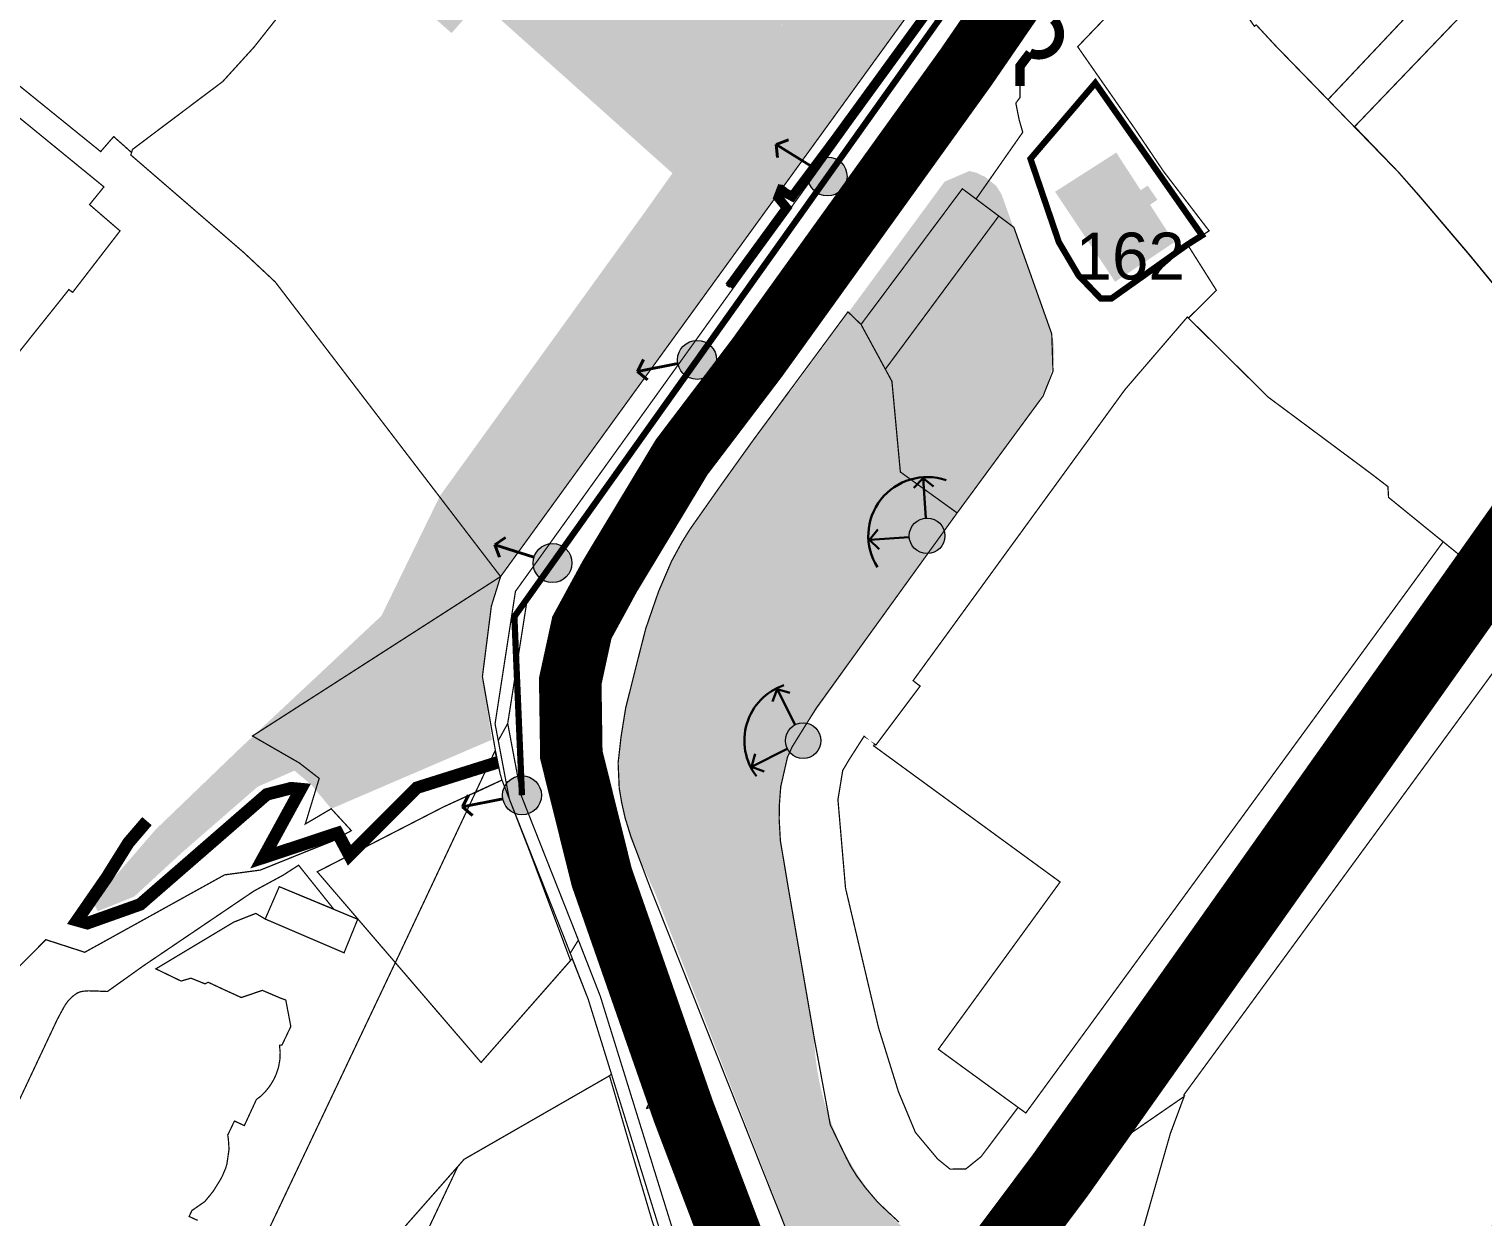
# Model space of a CAD drawing. Header units: millimetres. Extents: x 21689 to 31331, y 37531 to 43751.
# Drawn here: x 25357 to 25589.5, y 42127.4 to 42317.4 of the extents above; entities that cross this region are included whole.
import ezdxf

# ---------------------------------------------------------------- set-up
doc = ezdxf.new("R2010")
doc.units = ezdxf.units.MM
doc.layers.add('0.1 ОКН', color=1, linetype='Continuous', lineweight=9, transparency=0.4)
doc.layers.add('00 Дороги', color=252, linetype='Continuous', lineweight=9, transparency=0.2)
for name, color, linetype, lineweight in [('0.15 - Видовые раскрытия', 22, 'Continuous', 9), ('00 границы ОКН', 1, 'Continuous', 40), ('00 номер ОКН', 7, 'Continuous', 15), ('CONTUR', 150, 'Continuous', 9)]:
    doc.layers.add(name, color=color, linetype=linetype, lineweight=lineweight)
doc.layers.add('0.16.3 - пешеходные пути', color=40, linetype='boundary')
doc.layers.add('00 Парки и скверы', color=114, linetype='Continuous', lineweight=9, true_color=0x00a945, transparency=0.5)
doc.layers.add('00 Природный ландшафт', color=81, linetype='Continuous', lineweight=9, true_color=0xa9da90, transparency=0.4)
doc.layers.add('25. ценная историческая застройка сов пер', color=92, linetype='Continuous', lineweight=0, true_color=0x19df16)
doc.styles.get("Standard").update_dxf_attribs({"font": 'arial.ttf'})
doc.linetypes.add('474_2', pattern='A,1,-0.5,[222,geobl2.shx,S=0.1,R=0,X=0,Y=0],-0.5,3', length=5)
doc.linetypes.add('boundary', pattern='A,7,-3,[1,bnd.shx,S=1,R=0,X=0,Y=0],-3,3', length=16)

# ---------------------------------------------------------------- blocks, each defined once
blk = doc.blocks.new('участки все')
at = {"layer": 'CONTUR', "const_width": 0.2}
for points in [[(2955.285921220002, 4895.879540750001), (2931.675092470003, 4898.45107102998), (2924.16316199, 4897.67608048), (2835.283182399999, 4920.587134689995), (2822.490420370002, 4913.882947519982), (2644.161710110002, 4715.52151893), (2550.021326910002, 4584.27161584), (2546.830171450001, 4563.950279499979), (2549.00315425, 4552.386900379999), (2557.49452231, 4530.91669157998), (2561.641912950003, 4520.293093489999), (2579.64324071, 4462.236942269999)], [(2574.075201240001, 4473.472295149993), (2559.704693500004, 4519.822748089995), (2555.557302830003, 4530.446346239994), (2547.07577938, 4551.906404309979), (2544.80940102, 4563.901217509999), (2548.063556199999, 4585.071597509981), (2642.549833470003, 4716.706208809999), (2821.456988910002, 4915.618785929996), (2835.035545140003, 4922.700944959979), (2924.314209730001, 4899.703785199999), (2931.675867919999, 4900.461076399995), (2953.78917855, 4898.05247605998)], [(2642.549833470003, 4716.706208809999), (2548.063556200002, 4585.071597509996), (2544.80940102, 4563.901217509999), (2547.066393910002, 4551.946548379993), (2545.911512950003, 4554.894257969993), (2545.62658117, 4555.878629729996), (2544.863554210002, 4559.600347359999), (2542.784837310002, 4571.442286069999), (2544.21767595, 4582.73045671), (2545.689916380001, 4587.447961309997), (2613.543950720003, 4681.069973149998)], [(2634.8890718, 4675.513115919995), (2635.012154300003, 4675.06122725), (2635.110802200001, 4674.319709989998), (2635.049026880003, 4673.55064863), (2634.80928202, 4672.914313319997), (2634.4704781, 4672.339495229993), (2634.021852000002, 4671.776358679999), (2633.525533240001, 4671.363953729996), (2633.071654630003, 4671.110900489998), (2632.288768710001, 4670.922885129999), (2631.668449020003, 4670.902382349995), (2631.169479970002, 4670.970022449997), (2630.612055140002, 4671.138558489998), (2630.343340480002, 4671.222673439995), (2628.750934080003, 4669.107034249996), (2628.764530870001, 4664.116779489996), (2628.08029288, 4663.187246839996), (2628.619139080001, 4660.498971729998), (2629.189001980001, 4658.530228479998), (2621.725480240002, 4647.854398769996), (2619.530471210001, 4649.488020659999), (2603.32805009, 4627.785883229996), (2601.238835070002, 4629.797888879998), (2586.074247230001, 4609.259871019996), (2581.005764310001, 4602.177404339999), (2575.945442370001, 4594.974811399995), (2574.653580990002, 4592.894570509997), (2573.01740524, 4589.879592309997), (2570.964223819999, 4585.100981849995), (2568.89221486, 4579.092647939993), (2567.519847290001, 4573.713608239995), (2565.687880990001, 4566.401586729996), (2564.958076670002, 4561.842716939994), (2564.48372669, 4557.639939449996), (2564.661832760001, 4553.597174229995), (2565.056224030002, 4551.271113929994), (2565.62766653, 4548.752341129999), (2566.533215970001, 4545.848449439996), (2569.512359820001, 4537.952763319998), (2600.923135250003, 4458.951116649994)], [(2579.64324071, 4462.236942269999), (2561.641912950003, 4520.293093489999), (2557.49452231, 4530.916691579994), (2549.00315425, 4552.386900379999), (2546.830171450001, 4563.950279499993), (2550.021326910002, 4584.27161584), (2644.161710110002, 4715.52151893)], [(2613.543950720003, 4681.069973149998), (2545.689916380001, 4587.447961309997), (2509.661026490001, 4634.570028469999), (2504.672576340003, 4639.24644885998), (2486.56197028, 4654.893881759999), (2486.825537510002, 4655.779855019995), (2501.251937250003, 4666.639084999981), (2506.25624595, 4672.142519649998), (2515.862408040001, 4684.295561379978)], [(2666.532206020002, 4675.698644409997), (2669.532536260002, 4672.452677779999), (2689.28141652, 4652.120125359979), (2692.49511516, 4648.440888359982), (2700.60890861, 4638.886574979995), (2711.691862740001, 4625.356766639998)], [(2704.91381641, 4594.790262029993), (2700.812063910002, 4589.453012390004), (2694.608941770002, 4594.478030179998), (2687.68516818, 4600.11408716), (2687.581678630002, 4601.84568752), (2684.695552420002, 4604.059895449995), (2668.420800110002, 4616.169179389995), (2655.684131030001, 4628.804299689982), (2660.152175670003, 4633.245933189981), (2655.53421708, 4640.566703919998), (2658.98773524, 4642.753849269982), (2651.69360336, 4652.285614119981), (2646.97076923, 4659.28798797998), (2637.968618930001, 4672.215935709995), (2656.311210740001, 4691.315278009999)], [(2458.271066000001, 4674.4472198), (2481.74024974, 4655.43770984), (2483.826985650001, 4657.835784219998), (2486.67806844, 4655.292108109999), (2486.56197028, 4654.893881759999), (2504.672576340003, 4639.24644885998), (2509.661026490001, 4634.570028469999), (2545.689916380001, 4587.447961309997), (2506.019080050002, 4561.945087619998), (2513.493249620002, 4557.640614939999), (2516.685327899999, 4555.16171968), (2514.463602440003, 4547.86566458), (2518.61094603, 4550.302191359995), (2521.82740229, 4546.802913159997), (2518.82189725, 4545.138912029979), (2514.857679420002, 4543.55958976), (2507.280695690003, 4540.495565229997), (2501.568965670001, 4539.733005449998), (2479.199092490002, 4527.345371759998), (2472.969887850002, 4529.360761349999), (2458.02899725, 4514.289361369999)], [(2466.191289730003, 4620.245428499998), (2476.662261199999, 4633.365241559993), (2477.25539128, 4632.916156129999), (2484.83602812, 4642.750188899998), (2479.960356420001, 4646.954878409997), (2482.263780270001, 4649.78963948998), (2455.666484630001, 4671.537068819998)], [(2600.923135250003, 4458.95111664998), (2569.512359820001, 4537.952763319998), (2566.533215970001, 4545.848449439996), (2565.62766653, 4548.752341129999), (2565.056224030002, 4551.271113929979), (2564.661832760001, 4553.597174229995), (2564.48372669, 4557.639939449982), (2564.958076670002, 4561.84271693998), (2565.687880990001, 4566.401586729982), (2567.519847290001, 4573.713608239981), (2568.89221486, 4579.092647939979), (2568.89221486, 4579.092647939979), (2570.964223819999, 4585.10098184998), (2573.01740524, 4589.879592309997), (2574.653580990002, 4592.894570509997), (2575.945442370001, 4594.974811399995), (2581.005764310001, 4602.177404339999), (2586.074247230001, 4609.259871019996), (2601.238835070002, 4629.797888879998), (2603.32805009, 4627.785883229982), (2607.218469840002, 4620.626252099995), (2608.26868419, 4618.680154649999), (2609.616684699999, 4604.17938021), (2618.69650119, 4597.630303789992), (2596.208976550002, 4566.454301719983), (2594.107700199999, 4563.106441249998), (2592.292789810003, 4560.174200329995), (2591.557540000002, 4558.525441639998), (2590.485363190001, 4553.811812479994), (2590.271317520001, 4550.93506245), (2590.236723919999, 4548.675570779996), (2590.433246610003, 4545.182529059995), (2591.798772640002, 4537.051545979994), (2595.895762600001, 4513.338597219983), (2598.407743690001, 4499.750010739997), (2601.006014940002, 4494.410180839979), (2601.715186590002, 4493.04931058998), (2602.661855180002, 4491.524802729997), (2604.072754540001, 4489.62318392998), (2606.00802424, 4487.353533559995), (2607.99909926, 4485.463032379993), (2609.36965312, 4484.192037229994)], [(2697.647457890002, 4476.810432899983), (2707.67411887, 4487.037017719995), (2713.781493750001, 4493.393571369997), (2709.699286800002, 4502.396152299982), (2727.087754790002, 4523.840127789998), (2727.009762710001, 4523.971323049983), (2725.61988264, 4526.592626109981), (2722.175985300001, 4531.565397899998), (2716.31301224, 4541.825254379997), (2736.048994330002, 4558.533243899997), (2718.437251670002, 4571.49300178), (2720.341222890002, 4574.36387756998), (2716.991019290003, 4576.965193799995), (2719.665534240001, 4580.524278589982), (2714.483656570003, 4584.32364926998), (2714.483656570003, 4584.32364926998), (2711.780888730002, 4582.185009959998), (2654.982125610001, 4504.573897129994), (2654.997529070002, 4504.273658519997), (2652.797081740002, 4498.367292869981), (2643.952620080003, 4467.382414609994)], [(2463.331440440001, 4492.23796544), (2474.742599410002, 4516.473495599981), (2474.97958888, 4516.929871699998), (2475.350375860002, 4517.634201759996), (2475.617664730002, 4518.11011415998), (2475.792830860002, 4518.447435619979), (2475.94677694, 4518.705081199979), (2476.06996442, 4518.91319721), (2476.20299658, 4519.111162389999), (2476.335722610002, 4519.289132069999), (2476.45845088, 4519.467254819981), (2476.59087077, 4519.625228989993), (2476.733135350001, 4519.773052339981), (2476.875399920002, 4519.920875679999), (2477.017511430001, 4520.058701279995), (2477.149472110003, 4520.186682189996), (2477.28127973, 4520.304665339994), (2477.412781210002, 4520.40265299), (2477.534284940001, 4520.50079370998), (2477.66563335, 4520.588783599996), (2477.786984009999, 4520.676926569999), (2477.89818384, 4520.755224839995), (2478.069523270002, 4520.842602459998), (2478.25086045, 4520.929827019979), (2478.371445770001, 4520.96798121), (2478.512332730003, 4521.025824779979), (2478.65276048, 4521.053675079994), (2478.80318599, 4521.081372319996), (2479.043744350001, 4521.117689689992), (2479.324140660003, 4521.143397039995), (2479.784649590002, 4521.176346909997), (2480.344370720002, 4521.157777329979), (2480.734283109999, 4521.151807659997), (2481.353990760002, 4521.13231968), (2482.003538599999, 4521.102374729998), (2482.423291180003, 4521.085948099993), (2482.823048250001, 4521.069827619998), (2488.525457620002, 4525.142562469999), (2506.259482550002, 4537.151167939999), (2510.918242240001, 4539.679865899997), (2513.392641869999, 4541.27199773), (2513.392641869999, 4541.27199773), (2519.01497135, 4534.235851269979), (2510.300057100002, 4537.83931269998), (2508.050795950003, 4532.663699390003), (2506.554605310001, 4533.566614999996), (2503.003050510001, 4532.160976299993), (2490.568568180002, 4524.69127780998), (2494.598726070002, 4522.739556679996), (2496.175873660002, 4523.205414849981), (2498.431893610003, 4522.290866059993), (2498.925916350003, 4522.553305039982), (2501.686158150002, 4521.261032919996), (2504.228439260002, 4520.102099099982), (2507.596054680002, 4521.250551559998), (2510.46734318, 4520.026579989994), (2511.342400310001, 4519.703179639982), (2512.14761, 4515.47081105), (2510.742454390002, 4512.522295749979), (2510.351470560003, 4512.458281129998), (2510.392428300002, 4511.867648379978), (2510.44476142, 4511.366842329997), (2510.427263330003, 4510.877105509993), (2510.399614420003, 4510.37752401), (2510.396246920001, 4510.15757345), (2510.341819190002, 4509.868403959983), (2510.25433683, 4509.379738619995), (2510.18883987, 4509.020737929982), (2510.156856720001, 4508.891226339998), (2509.999543170001, 4508.413630229996), (2509.85222736, 4507.935881049983), (2509.645231180002, 4507.479045779997), (2509.438235000001, 4507.022210509997), (2509.191707010003, 4506.595980769984), (2508.935181270001, 4506.169904099995), (2508.638817580002, 4505.75443745), (2508.332915350002, 4505.369117129979), (2508.017015360001, 4504.98394986998), (2507.651738880002, 4504.639538969997), (2507.296307090001, 4504.284977239978), (2506.648950580002, 4503.804883699995), (2504.71477617, 4499.614455659982), (2503.136001260002, 4500.348633889997), (2502.061641640001, 4498.105060759997), (2502.161208310001, 4497.423529819999), (2502.21078623, 4496.742764209979), (2502.26730054, 4495.861890469998), (2502.110035360002, 4494.73428733), (2501.920021690003, 4493.42718383998), (2501.709811110002, 4492.760395739998), (2501.190943080001, 4491.528327739994), (2500.861677860001, 4490.923362969981), (2500.15423013, 4489.784183029995), (2499.78528004, 4489.19982602998), (2499.652247899998, 4489.001860849995), (2498.887875010002, 4488.063554369997), (2498.378497170001, 4487.451347049995), (2497.458752260002, 4486.815422239997), (2496.902753140003, 4486.423930819984), (2496.33675626, 4486.032592469979), (2495.882160650003, 4485.079543139996), (2497.252513480002, 4484.44855689998)], [(2574.075201240001, 4473.472295149993), (2559.704693500004, 4519.822748089995), (2556.82756491, 4527.196867419982), (2558.129729880002, 4529.296951059994), (2558.129729880002, 4529.296951059994), (2561.641912950003, 4520.293093489999), (2579.64324071, 4462.236942269999)]]:
    blk.add_lwpolyline(points, dxfattribs=at)
for points in [[(2982.27589773, 5012.11727613998), (2982.863008970002, 5011.928285039997), (2983.71383543, 5002.185175339997), (2955.285921220002, 4895.879540750001), (2931.675092470003, 4898.45107102998), (2924.16316199, 4897.67608048), (2835.283182399999, 4920.587134689995), (2822.490420370002, 4913.882947519982), (2644.161710110002, 4715.52151893), (2550.021326910002, 4584.27161584), (2546.830171450001, 4563.950279499979), (2545.31810171, 4561.203403429994), (2544.80940102, 4563.901217509999), (2548.063556199999, 4585.071597509981), (2642.549833470003, 4716.706208809999), (2821.456988910002, 4915.618785929996), (2835.035545140003, 4922.700944959979), (2924.314209730001, 4899.703785199999), (2931.675867919999, 4900.461076399995), (2953.78917855, 4898.05247605998), (2981.686284130003, 5002.346221339998), (2981.129245400003, 5007.76479620998), (2982.27589773, 5012.11727613998)], [(2658.6508191, 4687.369420729999), (2709.584082130001, 4739.15007654998), (2727.08744368, 4719.111905699981), (2706.91937181, 4694.430466419995), (2677.999264180002, 4663.742967499994), (2669.532536260002, 4672.452677779999), (2666.532206020002, 4675.698644409997), (2666.219061290001, 4675.493436919998), (2662.20891931, 4681.364888649993), (2658.6508191, 4687.369420729999)], [(2682.253235930002, 4659.427797359982), (2704.56984715, 4682.706331819995), (2722.201555660002, 4663.866209189996), (2731.426418790001, 4653.074873939979), (2728.77369174, 4639.835368279993), (2726.574983360003, 4635.348990739999), (2720.457665400001, 4630.302603619981), (2719.153987090002, 4632.022579139979), (2711.103937420001, 4626.14577522), (2700.649358810002, 4638.915955939999), (2692.52541454, 4648.460424639997), (2689.291567340002, 4652.129970029993), (2682.253235930002, 4659.427797359982)], [(2657.85666007, 4642.031159849998), (2640.789794480003, 4666.412688029995), (2630.423960070003, 4654.281281019983), (2634.959920500005, 4640.951709089982), (2636.578064590001, 4638.216909109979), (2638.098527260001, 4635.633606109993), (2641.65184382, 4631.929168859984), (2643.371915930002, 4631.932833869999), (2655.53421708, 4640.566703919998), (2657.85666007, 4642.031159849998)], [(2607.218469840002, 4620.626252099995), (2625.353784340001, 4645.128822299979), (2619.530471210001, 4649.488020659999), (2603.32805009, 4627.785883229982), (2607.218469840002, 4620.626252099995)], [(2618.69650119, 4597.630303789992), (2609.616684699999, 4604.17938021), (2608.26868419, 4618.680154649999), (2607.218469840002, 4620.626252099995), (2625.353784340001, 4645.128822299979), (2627.76614163, 4643.321871149994), (2633.825110620001, 4626.268946669981), (2634.023662000004, 4620.295851099996), (2632.432777990001, 4616.320171089981), (2618.69650119, 4597.630303789992)], [(2645.538965890002, 4617.36952013), (2655.506620690001, 4628.96701896), (2655.684131030001, 4628.804299689982), (2668.420800110002, 4616.169179389995), (2684.695552420002, 4604.059895449995), (2687.581678630002, 4601.84568752), (2687.68516818, 4600.11408716), (2694.608941770002, 4594.478030179998), (2696.416640620002, 4593.020340379997), (2629.67683905, 4501.631295979998), (2628.440590310002, 4502.530231439996), (2615.692782509999, 4511.825488449998), (2635.162696830001, 4538.587651059999), (2605.32613456, 4560.384658769995), (2605.510073870002, 4560.64184503998), (2605.707885900003, 4560.498815139996), (2612.782355070002, 4569.930591739998), (2612.367041650003, 4570.23695316998), (2611.65562247, 4570.797850439979), (2645.538965890002, 4617.36952013)], [(2546.830171450001, 4563.950279499979), (2549.00315425, 4552.386900379999), (2557.49452231, 4530.91669157998), (2558.129729880002, 4529.296951059994), (2556.82756491, 4527.196867419982), (2555.557302830003, 4530.446346239994), (2547.07577938, 4551.906404309979), (2545.31810171, 4561.203403429994), (2546.830171450001, 4563.950279499979)], [(2605.707885900003, 4560.498815139996), (2605.510073870002, 4560.64184503998), (2605.32613456, 4560.384658769995), (2635.162696830001, 4538.587651059999), (2615.692782509999, 4511.825488449998), (2628.440590310002, 4502.530231439996), (2622.52989817, 4494.650651049997), (2620.08982691, 4492.687990359998), (2617.57916713, 4492.646428319996), (2615.58395937, 4494.266990239994), (2612.019217560002, 4498.531606609998), (2609.308884640002, 4505.043163049995), (2606.125459310002, 4515.271997549993), (2600.84745397, 4537.613014379996), (2599.63421511, 4551.771722399979), (2600.405847080001, 4556.449952529997), (2601.421952290002, 4558.154411749979), (2603.819439160001, 4561.907740939997), (2605.707885900003, 4560.498815139996)], [(2541.66092939, 4552.899316269999), (2544.792651530003, 4559.541432329999), (2545.62658117, 4555.87862972998), (2545.911512950003, 4554.894257969993), (2541.66092939, 4552.899316269999)], [(2520.690598580001, 4542.440275939982), (2536.595935800004, 4550.616840549999), (2545.911512950003, 4554.894257969993), (2550.375664940002, 4543.40580137998), (2556.235812440002, 4527.73593237), (2556.869642410002, 4526.026212079997), (2542.569779380003, 4509.714989279979), (2516.37666079, 4540.226301819981), (2520.690598580001, 4542.440275939982)], [(2541.691687990002, 4552.948845819999), (2545.911512950003, 4554.894257969993), (2550.375664940002, 4543.40580137998), (2556.235812440002, 4527.73593237), (2556.869642410002, 4526.026212079997), (2542.569779380003, 4509.714989279979), (2528.864150690002, 4525.68497681), (2541.691687990002, 4552.948845819999)], [(2520.690598580001, 4542.440275939982), (2536.595935800004, 4550.616840549999), (2541.691687990002, 4552.948845819999), (2528.864150690002, 4525.68497681), (2516.37666079, 4540.226301819981), (2520.690598580001, 4542.440275939982)], [(2508.050795950003, 4532.663699390003), (2510.300057100002, 4537.83931269998), (2522.84038043, 4532.627268199983), (2520.658195390002, 4527.260626259995), (2508.050795950003, 4532.663699390003)], [(2528.854152940003, 4525.685129879995), (2542.569779380003, 4509.714989279979), (2557.144173750003, 4526.322011779979), (2559.704693500004, 4519.822748089995), (2563.411820810001, 4507.8758781), (2563.107449290001, 4507.590535349998), (2539.862620300002, 4494.226288199999), (2538.86508475, 4493.081549590002), (2522.358208740003, 4474.354091059999), (2510.67001554, 4460.762906549978), (2501.651021040001, 4447.77086176), (2500.449205960002, 4436.549153189996), (2500.194478690002, 4426.442955529994), (2500.137135110003, 4424.003809919995), (2496.752593380003, 4425.015636599993), (2489.873534550003, 4427.040973739996), (2488.604976180003, 4448.690604769981), (2490.743173990003, 4449.877880579996), (2492.54251965, 4451.140344909997), (2493.792295020001, 4452.43122339998), (2494.762745560001, 4453.766378759996), (2528.854152940003, 4525.685129879995)], [(2538.855087000003, 4493.081702659998), (2539.862620300002, 4494.226288199999), (2563.107449290001, 4507.590535349998), (2566.832018650002, 4494.823390769997), (2570.02686858, 4484.034375199997), (2581.430970050002, 4454.24949674998), (2593.845080990002, 4419.239107809997), (2577.705555740002, 4408.176097309981), (2570.739829870003, 4409.112750319997), (2552.478335920001, 4412.292361149993), (2548.362114370001, 4411.235369809983), (2545.29518995, 4408.172294759999), (2516.445832450001, 4414.764037029999), (2502.304548330001, 4408.810480599997), (2500.137135110003, 4424.003809919995), (2500.204629500004, 4426.45280021998), (2503.20921578, 4428.056815819997), (2506.786227600001, 4430.472075439996), (2509.968227410002, 4433.213385749978), (2513.292902500002, 4436.782519629981), (2513.982142880002, 4438.691985779995), (2516.36300881, 4444.625591929979), (2518.681592300004, 4450.410150129996), (2538.855087000003, 4493.081702659998)], [(2654.997529070002, 4504.273658519997), (2652.7972348, 4498.377290619996), (2643.952620080003, 4467.382414609994), (2642.185846890003, 4460.409399149997), (2640.218184850001, 4449.459422279979), (2655.270429880002, 4441.758901889982), (2663.47112997, 4440.493338039981), (2669.82281021, 4439.946089219978), (2669.717676910001, 4438.957689699979), (2674.323490720003, 4429.537088339995), (2673.926779810001, 4425.833127859994), (2647.74416785, 4416.533894619998), (2636.67615159, 4417.323351809995), (2632.657933800001, 4420.05489562), (2626.95663728, 4425.85223580998), (2623.271518800001, 4431.398706319996), (2619.77193413, 4440.572370329981), (2617.220306899999, 4451.57153838998), (2634.2825232, 4485.670633989997), (2645.082742720002, 4497.435391339997), (2654.997529070002, 4504.273658519997)], [(2510.67001554, 4460.762906549978), (2522.358208740003, 4474.354091059999), (2538.855087000003, 4493.081702659998), (2518.681592300004, 4450.410150129996), (2516.36300881, 4444.625591929979), (2513.982142880002, 4438.691985779995), (2513.292902500002, 4436.782519629981), (2509.968227410002, 4433.213385749978), (2506.786227600001, 4430.472075439996), (2503.20921578, 4428.056815819997), (2500.204629500004, 4426.45280021998), (2500.449205960002, 4436.549153189996), (2501.651021040001, 4447.77086176), (2510.67001554, 4460.762906549978)]]:
    blk.add_lwpolyline(points, close=True, dxfattribs=at)
blk = doc.blocks.new('трасса вид раскр')
at = {"layer": '0.15 - Видовые раскрытия', "transparency": 33554687}
h = blk.add_hatch(color=256, dxfattribs=at)
h.dxf.hatch_style = 1
h.paths.add_polyline_path([(-2.77140992528075, -1.425612994971743, 1), (2.771409925364423, 1.425612994906259, 1)])
at = {"layer": '0.15 - Видовые раскрытия', "lineweight": 40}
for p, q in [((1.417292102341889, -2.775690191636385), (4.42276524884437, -8.61836849082465)), ((4.42276524884437, -8.61836849082465), (5.300357803174847, -6.70244308567635)), ((4.42276524884437, -8.61836849082465), (2.353760143574618, -8.218172634020448))]:
    blk.add_line(p, q, dxfattribs=at)
at = {"layer": '0.15 - Видовые раскрытия'}
blk.add_circle((0, 0), 3.116582324510424, dxfattribs=at)
blk = doc.blocks.new('стрелка вид улицы')
at = {"layer": '0.15 - Видовые раскрытия', "linetype": '474_2'}
h = blk.add_hatch(color=256, dxfattribs=at)
h.dxf.hatch_style = 1
h.paths.add_polyline_path([(-23.3598505857517, -2.990916374132211), (-23.3598505857517, 2.990916374132211), (-26.53637324067677, 0)])
at = {"layer": '0.15 - Видовые раскрытия', "const_width": 0.2}
blk.add_lwpolyline([(-23.3598505857517, -2.990916374132211), (-23.3598505857517, 2.990916374132211), (-26.53637324067677, 0), (-23.3598505857517, -2.990916374132211)], dxfattribs=at)
at = {"layer": '0.15 - Видовые раскрытия', "linetype": '474_2', "const_width": 1}
blk.add_lwpolyline([(-23.3598505857517, 0), (0, 0)], dxfattribs=at)

msp = doc.modelspace()

# ---------------------------------------------------------------- hatches: boundary and pattern name
at = {"layer": '0.1 ОКН', "transparency": 33554585}
h = msp.add_hatch(color=1, dxfattribs=at)
h.dxf.hatch_style = 1
h.paths.add_polyline_path([(25539.34183322306, 42284.57988079499), (25538.04264345659, 42286.58695097609), (25536.29665849602, 42289.28425851452), (25537.45742340951, 42290.08195553086), (25535.90869556082, 42292.36934050242), (25534.78652945074, 42291.61720097961), (25530.88912872603, 42297.63815109793), (25521.10706623742, 42291.37202571227), (25530.70187001309, 42276.96439058904), (25532.81009545639, 42278.37556004698), (25536.56052250167, 42280.88595954783), (25540.16930632613, 42283.30154822673)])
h = msp.add_hatch(color=1, dxfattribs=at)
h.dxf.hatch_style = 1
h.paths.add_polyline_path([(25539.34183322306, 42284.57988079499), (25538.04264345659, 42286.58695097609), (25536.29665849602, 42289.28425851452), (25537.45742340951, 42290.08195553086), (25535.90869556082, 42292.36934050242), (25534.78652945074, 42291.61720097961), (25530.88912872603, 42297.63815109793), (25521.10706623742, 42291.37202571227), (25530.70187001309, 42276.96439058904), (25532.81009545639, 42278.37556004698), (25536.56052250167, 42280.88595954783), (25540.16930632613, 42283.30154822673)])
at = {"layer": '0.15 - Видовые раскрытия', "transparency": 33554687}
h = msp.add_hatch(color=256, dxfattribs=at)
h.dxf.hatch_style = 1
h.paths.add_polyline_path([(25500.4389233963, 42239.16258579023, 1), (25500.83620954694, 42233.48260486049, 1)])
h = msp.add_hatch(color=256, dxfattribs=at)
h.dxf.hatch_style = 1
h.paths.add_polyline_path([(25500.4389233963, 42239.16258579023, 1), (25500.83620954694, 42233.48260486049, 1)])
h = msp.add_hatch(color=256, dxfattribs=at)
h.dxf.hatch_style = 1
h.paths.add_polyline_path([(25500.4389233963, 42239.16258579023, 1), (25500.83620954694, 42233.48260486049, 1)])
h = msp.add_hatch(color=256, dxfattribs=at)
h.dxf.hatch_style = 1
h.paths.add_polyline_path([(25479.54106738234, 42206.09641354628, 1), (25482.1052578786, 42201.01262099085, 1)])
h = msp.add_hatch(color=256, dxfattribs=at)
h.dxf.hatch_style = 1
h.paths.add_polyline_path([(25479.54106738234, 42206.09641354628, 1), (25482.1052578786, 42201.01262099085, 1)])
h = msp.add_hatch(color=256, dxfattribs=at)
h.dxf.hatch_style = 1
h.paths.add_polyline_path([(25464.96820359373, 42148.16836811406), (25458.67933107156, 42150.22926305917), (25455.71680247673, 42144.65375358789)])
h.paths.add_polyline_path([(25462.50084840375, 42140.17001205101, 1), (25460.76006494291, 42144.7522175629, 1)])
h.paths.add_polyline_path([(25464.32185972488, 42135.37662545197, 1), (25463.12361574123, 42138.53072262143, 1)])
h.paths.add_polyline_path([(25465.59040027265, 42132.03748901094, 1), (25464.89594363639, 42133.86548376037, 1)])
h = msp.add_hatch(color=256, dxfattribs=at)
h.dxf.hatch_style = 1
h.paths.add_polyline_path([(25464.96820359373, 42148.16836811406), (25458.67933107156, 42150.22926305917), (25455.71680247673, 42144.65375358789)])
h.paths.add_polyline_path([(25462.50084840375, 42140.17001205101, 1), (25460.76006494291, 42144.7522175629, 1)])
h.paths.add_polyline_path([(25464.32185972488, 42135.37662545197, 1), (25463.12361574123, 42138.53072262143, 1)])
h.paths.add_polyline_path([(25465.59040027265, 42132.03748901094, 1), (25464.89594363639, 42133.86548376037, 1)])
at = {"layer": '00 Парки и скверы'}
h = msp.add_hatch(color=256, dxfattribs=at)
h.dxf.hatch_style = 1
h.paths.add_polyline_path([(25700.85890264324, 42731.3948905193), (25666.97525131, 42786.76080684998), (25654.6589787237, 42814.35471176337), (25635.42678836351, 42815.73245427646), (25539.70105026807, 42949.84128960662), (25525.77107103942, 42939.3943160008), (25553.68059095363, 42902.10139593799), (25531.2185837978, 42884.72812078952), (25603.90452681394, 42820.69595288588), (25619.20833768252, 42795.95246391484), (25635.29480586306, 42780.35910500269), (25660.0873734329, 42747.98094835957), (25664.99840684861, 42728.99445665626), (25677.80978900162, 42680.74132948018), (25678.33708430041, 42648.86547846956), (25675.44987086207, 42616.70751298534), (25665.88703457137, 42592.68007164099), (25630.31664781048, 42548.98143371431), (25602.53577013088, 42537.36437819686), (25484.38401825047, 42400.00648199346), (25455.9000175577, 42368.11407297042), (25448.16911325546, 42354.03527937165), (25436.67354029534, 42343.42774559652), (25412.810979723, 42327.11108402431), (25424.59814329084, 42316.75216495551), (25429.11224065609, 42321.87765248308), (25459.9181658956, 42294.33379779174), (25475.1079397999, 42315.75549923466), (25497.97256662569, 42338.28721253708), (25508.51867876739, 42348.60628121553), (25526.6466964647, 42373.73547606435), (25530.45674068129, 42385.7520366629), (25547.86455887346, 42407.69298487694), (25545.14133427496, 42409.83302811696), (25558.72526687, 42425.00561416), (25597.98528501, 42462.86485702), (25611.3938212688, 42480.46587225218), (25617.70743009585, 42478.79628996245), (25626.7500326363, 42490.05146851156), (25625.36107198903, 42494.39302335074), (25666.3737519949, 42542.07381644665), (25700.50627278, 42575.20616357), (25724.02164241129, 42568.17537938435), (25828.58179867293, 42540.93249331025), (25840.78786119647, 42546.56981008451), (25869.46862533888, 42659.71740905824), (25715.89461396369, 42698.64184454123)])
h = msp.add_hatch(color=256, dxfattribs=at)
h.dxf.hatch_style = 1
edge = h.paths.add_edge_path()
edge.add_line((25504.78207786692, 42292.14915101558), (25478.62535605052, 42259.21127458741))
edge.add_line((25478.62535605052, 42259.21127458741), (25478.3593393131, 42259.41297249509))
edge.add_line((25478.3593393131, 42259.41297249509), (25462.36235851006, 42236.80734367466))
edge.add_line((25462.36235851006, 42236.80734367466), (25460.18169901713, 42232.90921625595))
edge.add_line((25460.18169901713, 42232.90921625595), (25457.69636724475, 42227.50546751872))
edge.add_line((25457.69636724475, 42227.50546751872), (25455.61878322298, 42221.43663133474))
edge.add_line((25455.61878322298, 42221.43663133474), (25452.72433231528, 42209.88612068141))
edge.add_line((25452.72433231528, 42209.88612068141), (25451.98081856401, 42205.7528340763))
edge.add_line((25451.98081856401, 42205.7528340763), (25451.38452136469, 42201.65554370546))
edge.add_arc((25472.72670298343, 42198.85801256207), 21.52475079404377, 172.5322505755118, 189.2066856193439)
edge.add_line((25451.47924258638, 42195.41413053425), (25452.14031379285, 42191.61033012115))
edge.add_line((25452.14031379285, 42191.61033012115), (25453.24418279123, 42187.80652970806))
edge.add_line((25453.24418279123, 42187.80652970806), (25457.23427438916, 42178.97062762835))
edge.add_line((25457.23427438916, 42178.97062762835), (25487.64415584759, 42101.32063526817))
edge.add_line((25487.64415584759, 42101.32063526817), (25489.55886401778, 42101.5808725063))
edge.add_line((25489.55886401778, 42101.5808725063), (25492.09200289835, 42103.365363508))
edge.add_line((25492.09200289835, 42103.365363508), (25494.73501201755, 42105.869118107))
edge.add_line((25494.73501201755, 42105.869118107), (25496.63514523882, 42108.69105429553))
edge.add_line((25496.63514523882, 42108.69105429553), (25497.96765276862, 42111.61854968893))
edge.add_line((25497.96765276862, 42111.61854968893), (25498.51394226571, 42114.2755609823))
edge.add_line((25498.51394226571, 42114.2755609823), (25498.62795855108, 42117.07449131312))
edge.add_line((25498.62795855108, 42117.07449131312), (25498.30361012529, 42120.93833503157))
edge.add_line((25498.30361012529, 42120.93833503157), (25497.61960809107, 42123.91023900232))
edge.add_line((25497.61960809107, 42123.91023900232), (25496.87625380313, 42125.58340280751))
edge.add_arc((25525.55802089068, 42157.65457818244), 43.02562089260864, 181.3829659274207, 228.1932228216529, ccw=False)
edge.add_line((25482.54493296118, 42156.61615632066), (25477.17258127257, 42187.6489098338))
edge.add_line((25477.17258127257, 42187.6489098338), (25476.95536031603, 42190.11361066718))
edge.add_line((25476.95536031603, 42190.11361066718), (25477.16036638103, 42195.55343827464))
edge.add_line((25477.16036638103, 42195.55343827464), (25477.79764565774, 42198.96265186822))
edge.add_line((25477.79764565774, 42198.96265186822), (25478.69284093439, 42201.94653805651))
edge.add_line((25478.69284093439, 42201.94653805651), (25481.08574933791, 42205.85004370533))
edge.add_line((25481.08574933791, 42205.85004370533), (25499.57295087598, 42231.920362917))
edge.add_line((25499.57295087598, 42231.920362917), (25518.80363248876, 42258.34990597644))
edge.add_arc((25502.77952981643, 42267.12030988948), 18.26723436241787, 331.3069771614573, 354.6111371994657)
edge.add_line((25520.96602736233, 42265.40474634815), (25520.95118760743, 42266.79970744775))
edge.add_line((25520.95118760743, 42266.79970744775), (25520.65706794436, 42268.42806649138))
edge.add_line((25520.65706794436, 42268.42806649138), (25512.53362197447, 42290.97235432471))
edge.add_line((25512.53362197447, 42290.97235432471), (25511.66428344354, 42292.3416853412))
edge.add_line((25511.66428344354, 42292.3416853412), (25509.92560638162, 42293.73734215426))
edge.add_line((25509.92560638162, 42293.73734215426), (25508.55574717245, 42294.39565403747))
edge.add_line((25508.55574717245, 42294.39565403747), (25507.396641022, 42294.68532128445))
edge.add_line((25507.396641022, 42294.68532128445), (25504.78207786692, 42292.14915101558))
h = msp.add_hatch(color=256, dxfattribs=at)
h.dxf.hatch_style = 1
edge = h.paths.add_edge_path()
edge.add_line((25503.44173930219, 42292.99515505897), (25478.62535605052, 42259.21127458741))
edge.add_line((25478.62535605052, 42259.21127458741), (25478.3593393131, 42259.41297249509))
edge.add_line((25478.3593393131, 42259.41297249509), (25462.36235851006, 42236.80734367466))
edge.add_line((25462.36235851006, 42236.80734367466), (25460.18169901713, 42232.90921625595))
edge.add_line((25460.18169901713, 42232.90921625595), (25457.69636724475, 42227.50546751872))
edge.add_line((25457.69636724475, 42227.50546751872), (25455.61878322298, 42221.43663133474))
edge.add_line((25455.61878322298, 42221.43663133474), (25452.72433231528, 42209.88612068141))
edge.add_line((25452.72433231528, 42209.88612068141), (25451.98081856401, 42205.7528340763))
edge.add_line((25451.98081856401, 42205.7528340763), (25451.38452136469, 42201.65554370546))
edge.add_arc((25472.72670298343, 42198.85801256207), 21.52475079404377, 172.5322505755118, 189.2066856193439)
edge.add_line((25451.47924258638, 42195.41413053425), (25452.14031379285, 42191.61033012115))
edge.add_line((25452.14031379285, 42191.61033012115), (25453.24418279123, 42187.80652970806))
edge.add_line((25453.24418279123, 42187.80652970806), (25457.23427438916, 42178.97062762835))
edge.add_line((25457.23427438916, 42178.97062762835), (25487.64415584759, 42101.32063526817))
edge.add_line((25487.64415584759, 42101.32063526817), (25489.55886401778, 42101.5808725063))
edge.add_line((25489.55886401778, 42101.5808725063), (25492.09200289835, 42103.365363508))
edge.add_line((25492.09200289835, 42103.365363508), (25494.73501201755, 42105.869118107))
edge.add_line((25494.73501201755, 42105.869118107), (25496.63514523882, 42108.69105429553))
edge.add_line((25496.63514523882, 42108.69105429553), (25497.96765276862, 42111.61854968893))
edge.add_line((25497.96765276862, 42111.61854968893), (25498.51394226571, 42114.2755609823))
edge.add_line((25498.51394226571, 42114.2755609823), (25498.62795855108, 42117.07449131312))
edge.add_line((25498.62795855108, 42117.07449131312), (25498.30361012529, 42120.93833503157))
edge.add_line((25498.30361012529, 42120.93833503157), (25497.61960809107, 42123.91023900232))
edge.add_line((25497.61960809107, 42123.91023900232), (25496.87625380313, 42125.58340280751))
edge.add_arc((25525.55802089068, 42157.65457818244), 43.02562089260621, 181.3829659274208, 228.1932228216565, ccw=False)
edge.add_line((25482.54493296118, 42156.61615632066), (25477.17258127257, 42187.6489098338))
edge.add_line((25477.17258127257, 42187.6489098338), (25476.95536031603, 42190.11361066718))
edge.add_line((25476.95536031603, 42190.11361066718), (25477.16036638103, 42195.55343827464))
edge.add_line((25477.16036638103, 42195.55343827464), (25477.79764565774, 42198.96265186822))
edge.add_line((25477.79764565774, 42198.96265186822), (25478.69284093439, 42201.94653805651))
edge.add_line((25478.69284093439, 42201.94653805651), (25481.08574933791, 42205.85004370533))
edge.add_line((25481.08574933791, 42205.85004370533), (25499.57295087598, 42231.920362917))
edge.add_line((25499.57295087598, 42231.920362917), (25518.80363248876, 42258.34990597644))
edge.add_arc((25502.77952981643, 42267.12030988948), 18.26723436241787, 331.3069771614573, 354.6111371994657)
edge.add_line((25520.96602736233, 42265.40474634815), (25520.95118760743, 42266.79970744775))
edge.add_line((25520.95118760743, 42266.79970744775), (25520.65706794436, 42268.42806649138))
edge.add_line((25520.65706794436, 42268.42806649138), (25512.53362197447, 42290.97235432471))
edge.add_line((25512.53362197447, 42290.97235432471), (25511.66428344354, 42292.3416853412))
edge.add_line((25511.66428344354, 42292.3416853412), (25509.92560638162, 42293.73734215426))
edge.add_line((25509.92560638162, 42293.73734215426), (25508.55574717245, 42294.39565403747))
edge.add_line((25508.55574717245, 42294.39565403747), (25507.396641022, 42294.68532128445))
edge.add_line((25507.396641022, 42294.68532128445), (25503.44173930219, 42292.99515505897))
at = {"layer": '00 Природный ландшафт'}
h = msp.add_hatch(color=256, dxfattribs=at)
h.dxf.hatch_style = 1
h.paths.add_polyline_path([(25561.3874715164, 42427.57283284777), (25545.14133427496, 42409.83302811696), (25547.86455887346, 42407.69298487694), (25530.45674068129, 42385.7520366629), (25526.67968695815, 42373.75487503522), (25508.52409090743, 42348.59260544102), (25475.1079397999, 42315.75549923466), (25455.53463817702, 42288.15921531739), (25422.74083100728, 42242.71790180795), (25413.3806061344, 42223.52430676409), (25390.66677235219, 42202.22992550365), (25377.26916730505, 42189.33263064091), (25367.25677747068, 42177.7310897961), (25368.03672480787, 42176.27008289499), (25373.83794468722, 42178.60947175444), (25381.46575418403, 42185.63364820712), (25393.60659426575, 42196.2016532867), (25399.48796303446, 42198.75540931102), (25402.27517302087, 42196.39665557743), (25405.35657143, 42192.66092027), (25431.04446680576, 42203.70592820912), (25429.53046271, 42213.80101498), (25430.96330135, 42225.08918562), (25432.4270292585, 42229.9278526958), (25450.48072521936, 42254.70464056366), (25467.16835870151, 42277.72950319186), (25523.25846869219, 42354.88487948614), (25559.06137143, 42404.49962195), (25581.41437788592, 42425.43018556413), (25593.90841296698, 42437.98394731383), (25613.35666240046, 42457.75731980538), (25649.23388270695, 42496.55227487087), (25678.77053697, 42530.42790794998), (25666.35800386138, 42541.99826318651), (25625.33741989621, 42494.38780356094), (25626.72839067507, 42490.0529559401), (25617.73594543191, 42478.79428835394), (25611.35675523253, 42480.50149642046), (25597.92227712707, 42462.80409722275)])
h = msp.add_hatch(color=256, dxfattribs=at)
h.dxf.hatch_style = 1
h.paths.add_polyline_path([(25561.3874715164, 42427.57283284777), (25545.14133427496, 42409.83302811696), (25547.86455887346, 42407.69298487694), (25530.45674068129, 42385.7520366629), (25526.67968695815, 42373.75487503522), (25508.52409090743, 42348.59260544102), (25475.1079397999, 42315.75549923466), (25455.53463817702, 42288.15921531739), (25422.74083100728, 42242.71790180795), (25413.3806061344, 42223.52430676409), (25390.66677235219, 42202.22992550365), (25377.26916730505, 42189.33263064091), (25367.25677747068, 42177.7310897961), (25368.03672480787, 42176.27008289499), (25373.83794468722, 42178.60947175444), (25381.46575418403, 42185.63364820712), (25393.60659426575, 42196.2016532867), (25399.48796303446, 42198.75540931102), (25402.27517302087, 42196.39665557743), (25405.35657143, 42192.66092027), (25431.04446680576, 42203.70592820912), (25429.53046271, 42213.80101498), (25430.96330135, 42225.08918562), (25432.4270292585, 42229.9278526958), (25450.48072521936, 42254.70464056366), (25467.16835870151, 42277.72950319186), (25523.25846869219, 42354.88487948614), (25559.06137143, 42404.49962195), (25581.41437788592, 42425.43018556413), (25593.90841296698, 42437.98394731383), (25613.35666240046, 42457.75731980538), (25649.23388270695, 42496.55227487087), (25678.77053697, 42530.42790794998), (25666.35800386138, 42541.99826318651), (25625.33741989621, 42494.38780356094), (25626.72839067507, 42490.0529559401), (25617.73594543191, 42478.79428835394), (25611.35675523253, 42480.50149642046), (25597.92227712707, 42462.80409722275)])

# ---------------------------------------------------------------- linework, layer by layer
at = {"layer": '0.15 - Видовые раскрытия', "lineweight": 30}
for p, q in [((25499.99168444276, 42245.55673953347), (25498.52862859091, 42243.99499176763)), ((25499.99168444276, 42245.55673953347), (25498.52862859091, 42243.99499176763)), ((25499.99168444276, 42245.55673953347), (25498.52862859091, 42243.99499176763)), ((25499.99168444276, 42245.55673953347), (25500.4389233963, 42239.16258579023)), ((25499.99168444276, 42245.55673953347), (25501.65790377258, 42244.21386885658)), ((25499.99168444276, 42245.55673953347), (25500.4389233963, 42239.16258579023)), ((25499.99168444276, 42245.55673953347), (25501.65790377258, 42244.21386885658)), ((25499.99168444276, 42245.55673953347), (25500.4389233963, 42239.16258579023)), ((25499.99168444276, 42245.55673953347), (25501.65790377258, 42244.21386885658)), ((25491.40342226351, 42235.67671329652), (25492.74629294039, 42237.34293262629)), ((25491.40342226351, 42235.67671329652), (25492.74629294039, 42237.34293262629)), ((25491.40342226351, 42235.67671329652), (25492.74629294039, 42237.34293262629)), ((25491.40342226351, 42235.67671329652), (25497.79757600676, 42236.12395225005)), ((25491.40342226351, 42235.67671329652), (25497.79757600676, 42236.12395225005)), ((25491.40342226351, 42235.67671329652), (25497.79757600676, 42236.12395225005)), ((25491.40342226351, 42235.67671329652), (25492.96517002932, 42234.21365744463)), ((25491.40342226351, 42235.67671329652), (25492.96517002932, 42234.21365744463)), ((25491.40342226351, 42235.67671329652), (25492.96517002932, 42234.21365744463)), ((25476.6544682084, 42211.81941712681), (25475.90969538514, 42209.81320129807)), ((25476.6544682084, 42211.81941712681), (25475.90969538514, 42209.81320129807)), ((25476.6544682084, 42211.81941712681), (25479.54106738234, 42206.09641354628)), ((25476.6544682084, 42211.81941712681), (25478.71051216064, 42211.22589225251)), ((25476.6544682084, 42211.81941712681), (25479.54106738234, 42206.09641354628)), ((25476.6544682084, 42211.81941712681), (25478.71051216064, 42211.22589225251)), ((25472.55826277222, 42199.38582284651), (25478.28126635276, 42202.27242202046)), ((25472.55826277222, 42199.38582284651), (25478.28126635276, 42202.27242202046)), ((25472.55826277222, 42199.38582284651), (25473.15178764652, 42201.44186679871)), ((25472.55826277222, 42199.38582284651), (25473.15178764652, 42201.44186679871)), ((25472.55826277222, 42199.38582284651), (25474.56447860096, 42198.6410500232)), ((25472.55826277222, 42199.38582284651), (25474.56447860096, 42198.6410500232))]:
    msp.add_line(p, q, dxfattribs=at)
at = {"layer": '0.15 - Видовые раскрытия'}
for p, q in [((25458.67933107156, 42150.22926305917), (25455.71680247673, 42144.65375358789)), ((25458.67933107156, 42150.22926305917), (25455.71680247673, 42144.65375358789)), ((25458.67933107156, 42150.22926305917), (25464.96820359373, 42148.16836811406)), ((25458.67933107156, 42150.22926305917), (25464.96820359373, 42148.16836811406)), ((25464.96820359373, 42148.16836811406), (25455.71680247673, 42144.65375358789)), ((25464.96820359373, 42148.16836811406), (25455.71680247673, 42144.65375358789))]:
    msp.add_line(p, q, dxfattribs=at)
at = {"layer": '0.15 - Видовые раскрытия', "linetype": '474_2', "const_width": 1}
msp.add_lwpolyline([(25435.85515033652, 42194.82361045249), (25434.64136668274, 42223.3914014642), (25530.70517901148, 42358.47291630616), (25708.57568653979, 42555.10519041525), (25719.22967863899, 42563.53475452796), (25729.47561408545, 42563.5745306796), (25766.98342511141, 42554.36380506034)], dxfattribs=at)
msp.add_lwpolyline([(25435.85515033652, 42194.82361045249), (25434.64136668274, 42223.3914014642), (25530.70517901148, 42358.47291630616), (25708.57568653979, 42555.10519041525), (25719.22967863899, 42563.53475452796), (25729.47561408545, 42563.5745306796), (25766.98342511141, 42554.36380506034)], dxfattribs=at)
msp.add_lwpolyline([(25435.85515033652, 42194.82361045249), (25434.64136668274, 42223.3914014642), (25530.70517901148, 42358.47291630616), (25708.57568653979, 42555.10519041525), (25719.22967863899, 42563.53475452796), (25729.47561408545, 42563.5745306796), (25766.98342511141, 42554.36380506034)], dxfattribs=at)
at = {"layer": '0.15 - Видовые раскрытия'}
for centre, radius in [((25500.63756647162, 42236.32259532536), 2.846929031779744), ((25500.63756647162, 42236.32259532536), 2.846929031779744), ((25500.63756647162, 42236.32259532536), 2.846929031779744), ((25480.82316263047, 42203.55451726857), 2.846929031779744), ((25480.82316263047, 42203.55451726857), 2.846929031779744), ((25461.63045667333, 42142.46111480695), 2.45086384825644), ((25461.63045667333, 42142.46111480695), 2.45086384825644), ((25463.72273773306, 42136.95367403669), 1.687017901418495), ((25463.72273773306, 42136.95367403669), 1.687017901418495), ((25465.24317195453, 42132.95148638566), 0.977731407848008), ((25465.24317195453, 42132.95148638566), 0.977731407848008)]:
    msp.add_circle(centre, radius, dxfattribs=at)
at = {"layer": '0.15 - Видовые раскрытия', "lineweight": 30}
for centre, radius, start, end in [((25500.63756647162, 42236.32259532536), 9.403027273497635, 71.19524647360782, 212.3732756648868), ((25500.63756647162, 42236.32259532536), 9.403027273497635, 71.19524647360782, 212.3732756648868), ((25500.63756647162, 42236.32259532536), 9.403027273497635, 71.19524647360782, 212.3732756648868), ((25480.82316263047, 42203.55451726857), 9.403027273501033, 109.0685960431711, 217.2903091127802), ((25480.82316263047, 42203.55451726857), 9.403027273501033, 109.0685960431711, 217.2903091127802)]:
    msp.add_arc(centre, radius, start, end, dxfattribs=at)
at = {"layer": '0.16.3 - пешеходные пути', "color": 40, "true_color": 0xf8d731, "transparency": 33554574, "const_width": 2, "flags": 128}
msp.add_lwpolyline([(25431.99069309, 42200.098217455), (25419.0999898024, 42196.04243549096), (25408.26544167702, 42185.22528641709), (25406.36603896263, 42188.77312762969), (25394.49186406284, 42184.84111512548), (25400.48697719597, 42195.80964223085), (25398.95475389577, 42195.95607540743), (25395.04806742188, 42194.96142111506), (25374.80626349771, 42177.36030924548), (25366.35536081363, 42174.3566234409), (25364.71985031271, 42174.81596220254), (25369.49502427486, 42181.72313771283), (25372.92475185811, 42187.22049973593), (25375.89114148394, 42190.68684859115)], dxfattribs=at)
at = {"layer": '00 границы ОКН', "const_width": 1, "flags": 128}
msp.add_lwpolyline([(25517.16953129, 42296.64066795999), (25527.53536562, 42308.77207489999), (25544.60223123, 42284.39054657), (25542.27978829, 42282.92609062999), (25530.11748708, 42274.29222075), (25528.39741503, 42274.28855573), (25524.84409841, 42277.99299303), (25523.32363576, 42280.57629604), (25521.70549166, 42283.31109602), (25517.16953129, 42296.64066795999)], close=True, dxfattribs=at)
msp.add_lwpolyline([(25517.16953129, 42296.64066795999), (25527.53536562, 42308.77207489999), (25544.60223123, 42284.39054657), (25542.27978829, 42282.92609062999), (25530.11748708, 42274.29222075), (25528.39741503, 42274.28855573), (25524.84409841, 42277.99299303), (25523.32363576, 42280.57629604), (25521.70549166, 42283.31109602), (25517.16953129, 42296.64066795999)], close=True, dxfattribs=at)
at = {"layer": '00 Дороги', "lineweight": 9}
for points in [[(25838.30308746263, 42526.50347488724, 10, 10, 0), (25730.32053785026, 42554.45557647776, 10, 10, 0.208174647935518), (25711.51990410022, 42547.85196016842, 10, 10, 0), (25658.08381552657, 42488.68309890209, 10, 10, 0), (25537.15382960078, 42355.44255014382, 10, 10, 0), (25506.86905847245, 42311.29963082415, 10, 10, 0), (25473.47191023722, 42264.8250505013, 10, 10, 0), (25461.3920632499, 42248.91647470792, 10, 10, 0), (25449.88340803683, 42229.81795003574, 10, 10, 0), (25445.43812564953, 42221.65426731487, 10, 10, 0), (25443.57739751881, 42213.08623171203, 10, 10, 0), (25443.74878818297, 42201.28953894795, 10, 10, 0), (25448.61456595853, 42181.71114350119, 10, 10, 0), (25461.66862015832, 42144.29080599058, 10, 10, 0), (25487.88634650771, 42075.30288218291, 0, 0, 0)], [(25727.63985227283, 42554.50647314889, 10, 10, 0.180300040820773), (25711.51990410022, 42547.85196016842, 10, 10, 0), (25658.08381552657, 42488.68309890209, 10, 10, 0), (25537.15382960078, 42355.44255014382, 10, 10, 0), (25506.86905847245, 42311.29963082415, 10, 10, 0), (25473.47191023722, 42264.8250505013, 10, 10, 0), (25461.3920632499, 42248.91647470792, 10, 10, 0), (25449.88340803683, 42229.81795003574, 10, 10, 0), (25445.43812564953, 42221.65426731487, 10, 10, 0), (25443.57739751881, 42213.08623171203, 10, 10, 0), (25443.74878818297, 42201.28953894795, 10, 10, 0), (25448.61456595853, 42181.71114350119, 10, 10, 0), (25461.66862015832, 42144.29080599058, 10, 10, 0), (25487.88634650771, 42075.30288218291, 0, 0, 0)]]:
    msp.add_lwpolyline(points, format="xyseb", dxfattribs=at)
at = {"layer": '00 Дороги', "lineweight": 9, "const_width": 11}
msp.add_lwpolyline([(25842.37541331579, 42520.30264687586), (25818.39859522239, 42416.68646492265), (25811.01891329617, 42406.89077442418), (25728.72461405129, 42338.78650642362), (25674.46971885895, 42300.5042426342), (25641.71354573336, 42278.13885517999), (25597.50059392303, 42240.8726096023), (25521.84263172085, 42133.91616054932), (25497.47475148052, 42101.38539081325), (25491.02867722548, 42093.12326316769), (25487.02733107088, 42091.54646699218)], dxfattribs=at)
msp.add_lwpolyline([(25842.37541331579, 42520.30264687586), (25818.39859522239, 42416.68646492265), (25811.01891329617, 42406.89077442418), (25728.72461405129, 42338.78650642362), (25674.46971885895, 42300.5042426342), (25641.71354573336, 42278.13885517999), (25597.50059392303, 42240.8726096023), (25521.84263172085, 42133.91616054932), (25497.47475148052, 42101.38539081325), (25491.02867722548, 42093.12326316769), (25487.02733107088, 42091.54646699218)], dxfattribs=at)
at = {"layer": '25. ценная историческая застройка сов пер', "const_width": 1.5}
msp.add_lwpolyline([(25528.8647804475, 42330.06293628411), (25523.09451624302, 42322.03379939747), (25520.84907645919, 42318.91824987354, -0.8351819441064682), (25517.08896588, 42313.58140234999), (25515.4956043862, 42311.46052496967), (25515.50343933961, 42308.31185056828)], format="xyb", dxfattribs=at)
msp.add_lwpolyline([(25500.87887372414, 42320.34717974451), (25485.98685146351, 42299.88486105205), (25479.07492970361, 42290.61701116), (25477.2482265495, 42291.57994301029), (25476.80765189719, 42290.44131843362), (25478.16489760839, 42288.78241253911), (25468.99272393527, 42276.20520981665)], dxfattribs=at)
at = {"layer": '25. ценная историческая застройка сов пер', "color": 92, "lineweight": 30, "true_color": 0x19df16, "transparency": 33554585, "flags": 128}
for points in [[(25500.50235748076, 42320.38106319296), (25482.80841212207, 42296.25058861496), (25479.0324280659, 42291.14876434224), (25477.3526206027, 42292.4145723473)], [(25479.07492970361, 42290.61701116), (25500.9466796561, 42320.34717974451)], [(25468.62325904497, 42276.4806927196), (25468.99272393527, 42276.20520981665), (25478.16489760839, 42288.78241253911), (25476.92342532653, 42289.96393076632), (25476.80765189719, 42290.44131843362), (25476.84524010995, 42290.81711177993), (25477.05942952895, 42291.32585388305), (25477.43702357006, 42291.83403213752)], [(25468.66319991928, 42276.45091173557), (25469.26569947286, 42277.25752944441), (25477.61174115573, 42288.70724944619), (25476.65048596694, 42289.6797719422), (25476.42416261579, 42290.39490199578), (25476.45150339557, 42290.94513028377), (25476.74042098277, 42291.63587768608), (25477.3526206027, 42292.4145723473)], [(25468.66319991928, 42276.45091173557), (25469.26569947286, 42277.25752944441), (25477.61174115573, 42288.70724944619), (25476.65048596694, 42289.6797719422), (25476.42416261579, 42290.39490199578), (25476.45150339557, 42290.94513028377), (25476.74042098277, 42291.63587768608), (25477.3526206027, 42292.4145723473)], [(25468.99272393527, 42276.20520981665), (25469.6128131029, 42277.03867365343), (25478.16489760839, 42288.78241253911), (25476.92342532653, 42289.96393076632), (25476.80765189719, 42290.44131843362), (25476.84524010995, 42290.81711177993), (25477.05942952895, 42291.32585388305), (25477.43702357006, 42291.83403213752)]]:
    msp.add_lwpolyline(points, dxfattribs=at)

# ---------------------------------------------------------------- block references
at = {"layer": '0.15 - Видовые раскрытия'}
for name, p, rotation in [('трасса вид раскр', (25484.72153583407, 42293.81235341804), 210.922545141129), ('трасса вид раскр', (25484.72153583407, 42293.81235341804), 210.922545141129), ('трасса вид раскр', (25484.72153583407, 42293.81235341804), 210.922545141129), ('трасса вид раскр', (25463.85809478895, 42264.47492496427), 253.7954688223506), ('трасса вид раскр', (25463.85809478895, 42264.47492496427), 253.7954688223506), ('трасса вид раскр', (25463.85809478895, 42264.47492496427), 253.7954688223506), ('трасса вид раскр', (25440.7390367257, 42231.96572811691), 225.2263260992023), ('трасса вид раскр', (25440.7390367257, 42231.96572811691), 225.2263260992023), ('трасса вид раскр', (25440.7390367257, 42231.96572811691), 225.2263260992023), ('трасса вид раскр', (25435.85515033652, 42194.8236104525), 253.7954688223506), ('трасса вид раскр', (25435.85515033652, 42194.8236104525), 253.7954688223506), ('трасса вид раскр', (25435.85515033652, 42194.8236104525), 253.7954688223506), ('стрелка вид улицы', (25470.45624033015, 42123.45151802995), 291.394657191217)]:
    msp.add_blockref(name, p, dxfattribs=dict(at, rotation=rotation))
at = {"layer": 'CONTUR'}
msp.add_blockref('участки все', (22886.7456254, 37642.35872891001), dxfattribs=at)

# ---------------------------------------------------------------- texts
at = {"layer": '00 номер ОКН', "color": 4, "insert": (25524.37951564095, 42284.83210506798), "char_height": 7.5, "attachment_point": 1}
msp.add_mtext_dynamic_manual_height_columns('{\\C7;162}', width=4.791504829976474, gutter_width=12.5, heights=[0], dxfattribs=at)
msp.add_mtext_dynamic_manual_height_columns('{\\C7;162}', width=4.791504829976474, gutter_width=12.5, heights=[0], dxfattribs=at)

doc.saveas('drawing.dxf')
